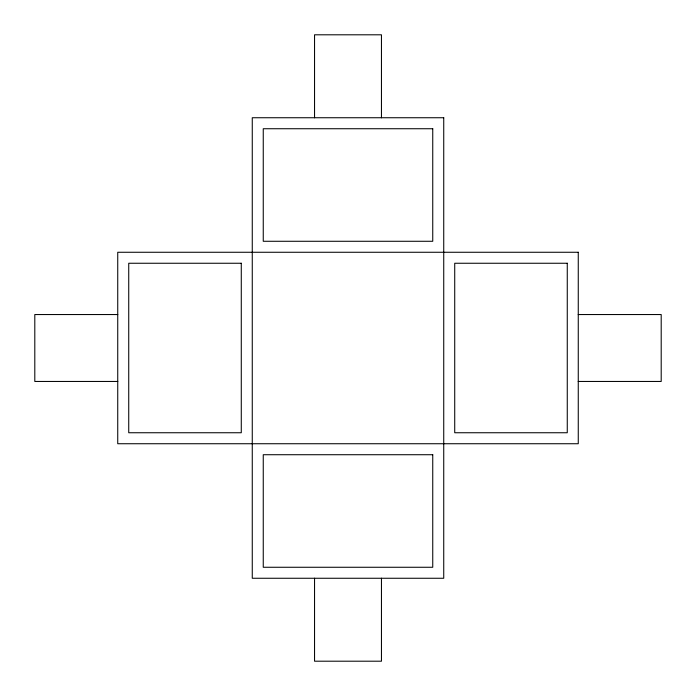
<?xml version="1.0" encoding="UTF-8"?>
<svg xmlns="http://www.w3.org/2000/svg" width="696" height="696" viewBox="0 0 696 696"><rect width="100%" height="100%" fill="white"/><g stroke="black" fill="none" stroke-linecap="round" stroke-linejoin="round"><path stroke-width="1.04" d="M117.807 314.548L34.8 314.548L34.8 381.452L117.807 381.452M578.193 314.548L661.2 314.548L661.2 381.452L578.193 381.452M381.452 117.807L381.452 34.8L314.548 34.8L314.548 117.807M381.452 578.193L381.452 661.2L314.548 661.2L314.548 578.193M443.735 117.737L252.265 117.737L252.265 578.263L443.735 578.263L443.735 117.737M432.747 128.734L263.253 128.734L263.253 241.277L432.747 241.277L432.747 128.734M578.263 252.265L117.737 252.265L117.737 443.735L578.263 443.735L578.263 252.265M241.277 263.253L128.734 263.253L128.734 432.747L241.277 432.747L241.277 263.253M567.266 263.253L454.723 263.253L454.723 432.747L567.266 432.747L567.266 263.253M432.747 454.723L263.253 454.723L263.253 567.266L432.747 567.266L432.747 454.723"/></g></svg>
